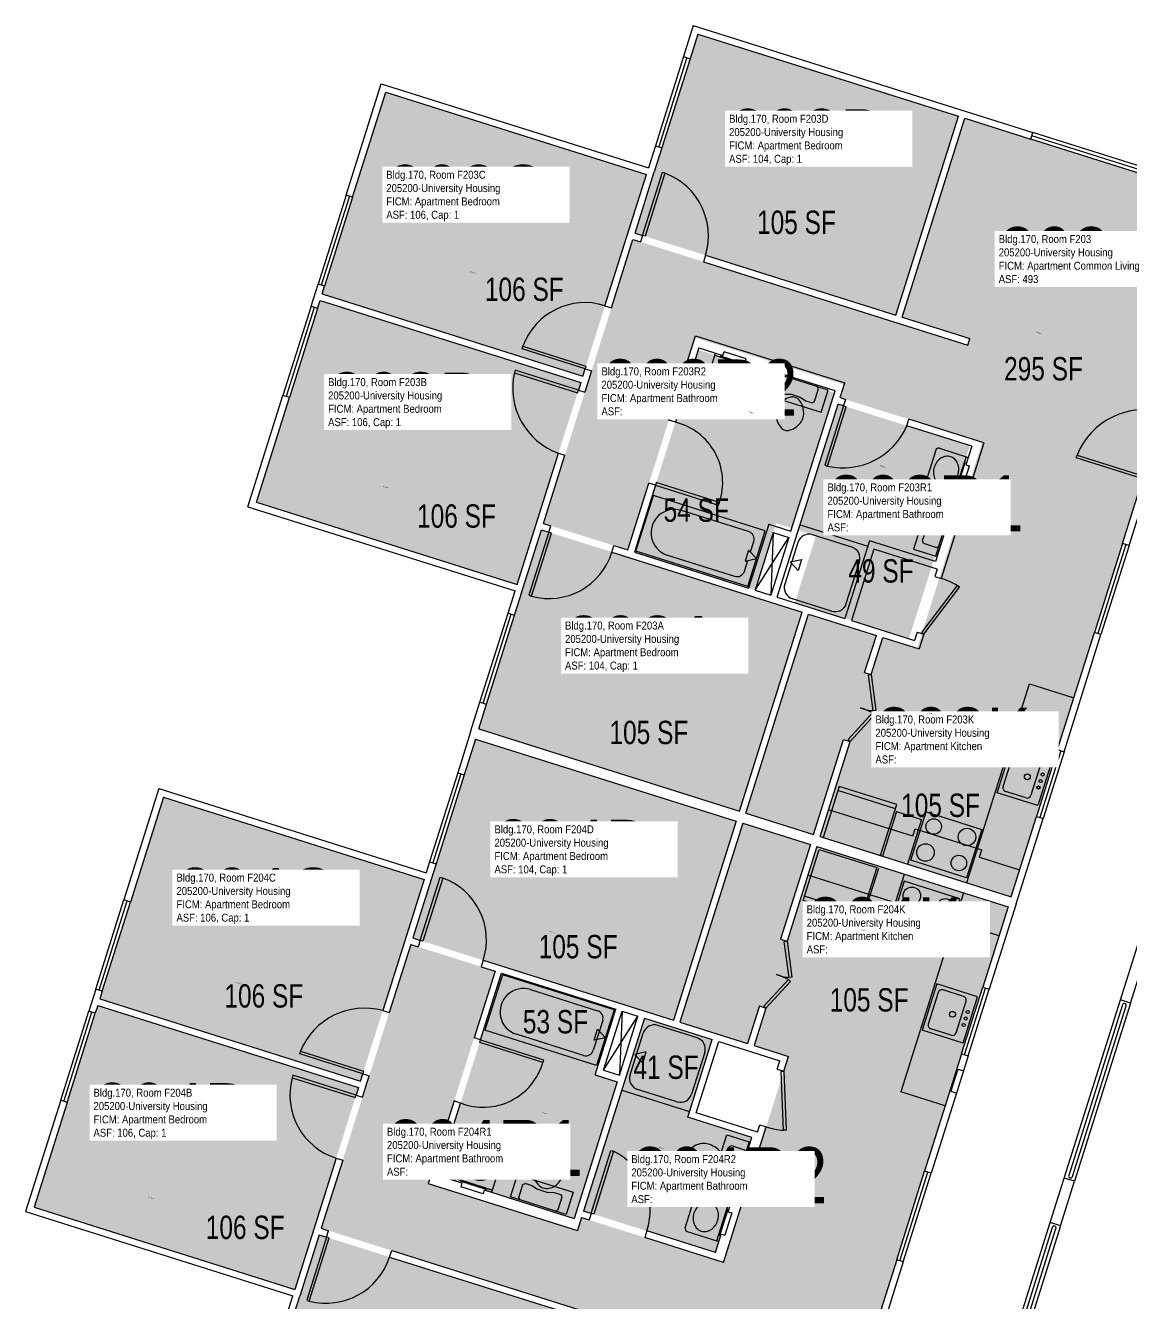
# Model space of a CAD drawing. Header units: inches. Extents: x -56 to 1185, y -144 to 3121.
# Drawn here: x -10 to 558, y 2076 to 2732 of the extents above; entities that cross this region are included whole.
import ezdxf
from ezdxf.enums import TextEntityAlignment as Align

# ---------------------------------------------------------------- set-up
doc = ezdxf.new("R2010")
doc.units = ezdxf.units.IN
doc.header["$LTSCALE"] = 10
doc.header["$MEASUREMENT"] = 0
for name, color, linetype in [('A-DOOR', 2, 'CONTINUOUS'), ('A-FLOR', 3, 'CONTINUOUS'), ('A-GLAZ', 1, 'CONTINUOUS'), ('A-IDEN-RNUM', 7, 'CONTINUOUS'), ('A-IDEN-SNUM', 4, 'CONTINUOUS'), ('A-IDEN-VNUM', 4, 'CONTINUOUS'), ('A-WALL', 5, 'CONTINUOUS'), ('AREA-TEXT', 3, 'CONTINUOUS'), ('P-SANR-FIXT', 2, 'CONTINUOUS'), ('Rooms-Category-Color', 7, 'CONTINUOUS'), ('Rooms-College-Color', 7, 'CONTINUOUS'), ('Rooms-Department-Color', 7, 'CONTINUOUS'), ('Rooms-Division-Color', 7, 'CONTINUOUS'), ('Rooms-Information', 7, 'CONTINUOUS')]:
    doc.layers.add(name, color=color, linetype=linetype)
doc.styles.add('CP_AREA', font='arial.ttf', dxfattribs={"height": 15})
doc.styles.add('CP_ROOMSNUMBER', font='arial.ttf', dxfattribs={"height": 1})
doc.styles.add('CP_ROOMVNUMBER', font='arial.ttf', dxfattribs={"width": 0.85, "height": 0.075})

msp = doc.modelspace()

# ---------------------------------------------------------------- hatches: boundary and pattern name
at = {"layer": 'Rooms-Category-Color', "true_color": 0x728ef3}
for points in [[(436.91, 2583.56), (469.16, 2685.84), (335.16, 2728.09), (302.92, 2625.8)], [(308.75, 2655.94), (276.05, 2552.23), (142.05, 2594.47), (174.75, 2698.19)], [(255.86, 2476.53), (301.86, 2622.45), (474.01, 2568.19), (475.06, 2571.52), (440.25, 2582.5), (472.5, 2684.79), (608.88, 2641.79), (528.53, 2386.91), (447.94, 2412.31), (481.31, 2518.17), (408.35, 2541.18), (410.45, 2547.85), (333.68, 2572.06), (299.25, 2462.85)], [(275, 2548.89), (242.3, 2445.17), (108.3, 2487.41), (141, 2591.13)], [(302.59, 2461.8), (335.37, 2565.76), (405.46, 2543.66), (383.52, 2474.04), (375.41, 2476.59), (364.58, 2442.26)], [(386.85, 2472.98), (407.3, 2537.84), (475.01, 2516.49), (443.74, 2417.3), (385.09, 2435.79), (395.91, 2470.13)], [(254.81, 2473.21), (222.56, 2370.92), (356.56, 2328.67), (388.81, 2430.96)], [(359.9, 2327.61), (392.15, 2429.9), (426.95, 2418.93), (420.94, 2399.86), (424.27, 2398.81), (430.29, 2417.87), (528.53, 2386.91), (496.28, 2284.62), (398.05, 2315.59), (413.46, 2364.47), (410.11, 2365.52), (394.71, 2316.64), (359.9, 2327.61)], [(188.67, 2263.38), (220.92, 2365.67), (354.91, 2323.42), (322.67, 2221.14)], [(161.8, 2189.81), (194.5, 2293.52), (60.5, 2335.77), (27.8, 2232.05)], [(358.25, 2322.38), (326, 2220.09), (360.81, 2209.11), (366.82, 2228.19), (370.16, 2227.14), (364.15, 2208.06), (462.38, 2177.09), (494.63, 2279.38), (396.4, 2310.35), (380.99, 2261.47), (377.65, 2262.52), (393.06, 2311.4), (358.25, 2322.37)], [(187.61, 2260.05), (141.6, 2114.13), (313.75, 2059.86), (312.69, 2056.52), (277.88, 2067.49), (245.64, 1965.21), (382.01, 1922.21), (462.38, 2177.09), (381.78, 2202.5), (348.41, 2096.64), (275.45, 2119.64), (273.35, 2112.96), (196.57, 2137.16), (231, 2246.37)], [(234.34, 2245.32), (201.57, 2141.36), (271.66, 2119.26), (293.8, 2189.47), (282.36, 2193.08), (293, 2226.82)], [(128.05, 2082.75), (160.75, 2186.47), (26.75, 2228.71), (-5.95, 2125)], [(307.78, 2222.16), (276.5, 2122.98), (344.21, 2101.63), (362.9, 2160.87), (330, 2171.25), (342.59, 2211.19)], [(274.56, 2068.54), (242.31, 1966.25), (108.31, 2008.5), (140.56, 2110.79)]]:
    msp.add_hatch(color=171, dxfattribs=at).paths.add_polyline_path(points)
at = {"layer": 'Rooms-College-Color', "true_color": 0xadadad}
for points in [[(436.91, 2583.56), (469.16, 2685.84), (335.16, 2728.09), (302.92, 2625.8)], [(308.75, 2655.94), (276.05, 2552.23), (142.05, 2594.47), (174.75, 2698.19)], [(255.86, 2476.53), (301.86, 2622.45), (474.01, 2568.19), (475.06, 2571.52), (440.25, 2582.5), (472.5, 2684.79), (608.88, 2641.79), (528.53, 2386.91), (447.94, 2412.31), (481.31, 2518.17), (408.35, 2541.18), (410.45, 2547.85), (333.68, 2572.06), (299.25, 2462.85)], [(275, 2548.89), (242.3, 2445.17), (108.3, 2487.41), (141, 2591.13)], [(302.59, 2461.8), (335.37, 2565.76), (405.46, 2543.66), (383.52, 2474.04), (375.41, 2476.59), (364.58, 2442.26)], [(386.85, 2472.98), (407.3, 2537.84), (475.01, 2516.49), (443.74, 2417.3), (385.09, 2435.79), (395.91, 2470.13)], [(254.81, 2473.21), (222.56, 2370.92), (356.56, 2328.67), (388.81, 2430.96)], [(359.9, 2327.61), (392.15, 2429.9), (426.95, 2418.93), (420.94, 2399.86), (424.27, 2398.81), (430.29, 2417.87), (528.53, 2386.91), (496.28, 2284.62), (398.05, 2315.59), (413.46, 2364.47), (410.11, 2365.52), (394.71, 2316.64), (359.9, 2327.61)], [(188.67, 2263.38), (220.92, 2365.67), (354.91, 2323.42), (322.67, 2221.14)], [(161.8, 2189.81), (194.5, 2293.52), (60.5, 2335.77), (27.8, 2232.05)], [(358.25, 2322.38), (326, 2220.09), (360.81, 2209.11), (366.82, 2228.19), (370.16, 2227.14), (364.15, 2208.06), (462.38, 2177.09), (494.63, 2279.38), (396.4, 2310.35), (380.99, 2261.47), (377.65, 2262.52), (393.06, 2311.4), (358.25, 2322.37)], [(187.61, 2260.05), (141.6, 2114.13), (313.75, 2059.86), (312.69, 2056.52), (277.88, 2067.49), (245.64, 1965.21), (382.01, 1922.21), (462.38, 2177.09), (381.78, 2202.5), (348.41, 2096.64), (275.45, 2119.64), (273.35, 2112.96), (196.57, 2137.16), (231, 2246.37)], [(234.34, 2245.32), (201.57, 2141.36), (271.66, 2119.26), (293.8, 2189.47), (282.36, 2193.08), (293, 2226.82)], [(128.05, 2082.75), (160.75, 2186.47), (26.75, 2228.71), (-5.95, 2125)], [(307.78, 2222.16), (276.5, 2122.98), (344.21, 2101.63), (362.9, 2160.87), (330, 2171.25), (342.59, 2211.19)], [(274.56, 2068.54), (242.31, 1966.25), (108.31, 2008.5), (140.56, 2110.79)]]:
    msp.add_hatch(color=253, dxfattribs=at).paths.add_polyline_path(points)
at = {"layer": 'Rooms-Department-Color', "true_color": 0x604aed}
for points in [[(436.91, 2583.56), (469.16, 2685.84), (335.16, 2728.09), (302.92, 2625.8)], [(308.75, 2655.94), (276.05, 2552.23), (142.05, 2594.47), (174.75, 2698.19)], [(255.86, 2476.53), (301.86, 2622.45), (474.01, 2568.19), (475.06, 2571.52), (440.25, 2582.5), (472.5, 2684.79), (608.88, 2641.79), (528.53, 2386.91), (447.94, 2412.31), (481.31, 2518.17), (408.35, 2541.18), (410.45, 2547.85), (333.68, 2572.06), (299.25, 2462.85)], [(275, 2548.89), (242.3, 2445.17), (108.3, 2487.41), (141, 2591.13)], [(302.59, 2461.8), (335.37, 2565.76), (405.46, 2543.66), (383.52, 2474.04), (375.41, 2476.59), (364.58, 2442.26)], [(386.85, 2472.98), (407.3, 2537.84), (475.01, 2516.49), (443.74, 2417.3), (385.09, 2435.79), (395.91, 2470.13)], [(254.81, 2473.21), (222.56, 2370.92), (356.56, 2328.67), (388.81, 2430.96)], [(359.9, 2327.61), (392.15, 2429.9), (426.95, 2418.93), (420.94, 2399.86), (424.27, 2398.81), (430.29, 2417.87), (528.53, 2386.91), (496.28, 2284.62), (398.05, 2315.59), (413.46, 2364.47), (410.11, 2365.52), (394.71, 2316.64), (359.9, 2327.61)], [(188.67, 2263.38), (220.92, 2365.67), (354.91, 2323.42), (322.67, 2221.14)], [(161.8, 2189.81), (194.5, 2293.52), (60.5, 2335.77), (27.8, 2232.05)], [(358.25, 2322.38), (326, 2220.09), (360.81, 2209.11), (366.82, 2228.19), (370.16, 2227.14), (364.15, 2208.06), (462.38, 2177.09), (494.63, 2279.38), (396.4, 2310.35), (380.99, 2261.47), (377.65, 2262.52), (393.06, 2311.4), (358.25, 2322.37)], [(187.61, 2260.05), (141.6, 2114.13), (313.75, 2059.86), (312.69, 2056.52), (277.88, 2067.49), (245.64, 1965.21), (382.01, 1922.21), (462.38, 2177.09), (381.78, 2202.5), (348.41, 2096.64), (275.45, 2119.64), (273.35, 2112.96), (196.57, 2137.16), (231, 2246.37)], [(234.34, 2245.32), (201.57, 2141.36), (271.66, 2119.26), (293.8, 2189.47), (282.36, 2193.08), (293, 2226.82)], [(128.05, 2082.75), (160.75, 2186.47), (26.75, 2228.71), (-5.95, 2125)], [(307.78, 2222.16), (276.5, 2122.98), (344.21, 2101.63), (362.9, 2160.87), (330, 2171.25), (342.59, 2211.19)], [(274.56, 2068.54), (242.31, 1966.25), (108.31, 2008.5), (140.56, 2110.79)]]:
    msp.add_hatch(color=173, dxfattribs=at).paths.add_polyline_path(points)
at = {"layer": 'Rooms-Division-Color', "true_color": 0x604aed}
for points in [[(436.91, 2583.56), (469.16, 2685.84), (335.16, 2728.09), (302.92, 2625.8)], [(308.75, 2655.94), (276.05, 2552.23), (142.05, 2594.47), (174.75, 2698.19)], [(255.86, 2476.53), (301.86, 2622.45), (474.01, 2568.19), (475.06, 2571.52), (440.25, 2582.5), (472.5, 2684.79), (608.88, 2641.79), (528.53, 2386.91), (447.94, 2412.31), (481.31, 2518.17), (408.35, 2541.18), (410.45, 2547.85), (333.68, 2572.06), (299.25, 2462.85)], [(275, 2548.89), (242.3, 2445.17), (108.3, 2487.41), (141, 2591.13)], [(302.59, 2461.8), (335.37, 2565.76), (405.46, 2543.66), (383.52, 2474.04), (375.41, 2476.59), (364.58, 2442.26)], [(386.85, 2472.98), (407.3, 2537.84), (475.01, 2516.49), (443.74, 2417.3), (385.09, 2435.79), (395.91, 2470.13)], [(254.81, 2473.21), (222.56, 2370.92), (356.56, 2328.67), (388.81, 2430.96)], [(359.9, 2327.61), (392.15, 2429.9), (426.95, 2418.93), (420.94, 2399.86), (424.27, 2398.81), (430.29, 2417.87), (528.53, 2386.91), (496.28, 2284.62), (398.05, 2315.59), (413.46, 2364.47), (410.11, 2365.52), (394.71, 2316.64), (359.9, 2327.61)], [(188.67, 2263.38), (220.92, 2365.67), (354.91, 2323.42), (322.67, 2221.14)], [(161.8, 2189.81), (194.5, 2293.52), (60.5, 2335.77), (27.8, 2232.05)], [(358.25, 2322.38), (326, 2220.09), (360.81, 2209.11), (366.82, 2228.19), (370.16, 2227.14), (364.15, 2208.06), (462.38, 2177.09), (494.63, 2279.38), (396.4, 2310.35), (380.99, 2261.47), (377.65, 2262.52), (393.06, 2311.4), (358.25, 2322.37)], [(187.61, 2260.05), (141.6, 2114.13), (313.75, 2059.86), (312.69, 2056.52), (277.88, 2067.49), (245.64, 1965.21), (382.01, 1922.21), (462.38, 2177.09), (381.78, 2202.5), (348.41, 2096.64), (275.45, 2119.64), (273.35, 2112.96), (196.57, 2137.16), (231, 2246.37)], [(234.34, 2245.32), (201.57, 2141.36), (271.66, 2119.26), (293.8, 2189.47), (282.36, 2193.08), (293, 2226.82)], [(128.05, 2082.75), (160.75, 2186.47), (26.75, 2228.71), (-5.95, 2125)], [(307.78, 2222.16), (276.5, 2122.98), (344.21, 2101.63), (362.9, 2160.87), (330, 2171.25), (342.59, 2211.19)], [(274.56, 2068.54), (242.31, 1966.25), (108.31, 2008.5), (140.56, 2110.79)]]:
    msp.add_hatch(color=173, dxfattribs=at).paths.add_polyline_path(points)

# ---------------------------------------------------------------- linework, layer by layer
at = {"layer": 'A-DOOR'}
for p, q in [((306.72, 2624.6), (316.95, 2657.02)), ((318.3, 2656.6), (308.08, 2624.17)), ((316.95, 2657.02), (318.3, 2656.6)), ((308.08, 2624.17), (306.72, 2624.6)), ((244.82, 2566.26), (245.25, 2567.61)), ((277.25, 2556.04), (244.82, 2566.26)), ((245.25, 2567.61), (277.67, 2557.39)), ((277.67, 2557.39), (277.25, 2556.04)), ((241.36, 2555.29), (240.94, 2553.94)), ((240.94, 2553.94), (273.36, 2543.72)), ((273.79, 2545.07), (241.36, 2555.29)), ((273.36, 2543.72), (273.79, 2545.07)), ((410.15, 2536.94), (400.53, 2506.42)), ((401.88, 2506), (411.51, 2536.52)), ((411.51, 2536.52), (410.15, 2536.94)), ((529.67, 2510.27), (530.09, 2511.63)), ((564, 2499.45), (529.67, 2510.27)), ((530.09, 2511.63), (564.43, 2500.8)), ((400.53, 2506.42), (401.88, 2506)), ((313.84, 2497.49), (313.41, 2496.14)), ((346.26, 2487.27), (313.84, 2497.49)), ((313.41, 2496.14), (345.84, 2485.92)), ((345.84, 2485.92), (346.26, 2487.27)), ((258.62, 2472), (248.39, 2439.58)), ((249.74, 2439.15), (259.97, 2471.58)), ((259.97, 2471.58), (258.62, 2472)), ((468.55, 2444.57), (450.17, 2420.5)), ((469.68, 2443.71), (468.55, 2444.57)), ((248.39, 2439.58), (249.74, 2439.15)), ((451.29, 2419.65), (469.68, 2443.71)), ((450.17, 2420.5), (451.29, 2419.65)), ((422.87, 2398.62), (424.27, 2398.81)), ((425.32, 2380.18), (422.87, 2398.62)), ((424.27, 2398.81), (426.72, 2380.37)), ((424.99, 2379.13), (412.41, 2365.43)), ((426.03, 2378.17), (424.99, 2379.13)), ((426.72, 2380.37), (425.32, 2380.18)), ((413.45, 2364.47), (426.03, 2378.17)), ((412.41, 2365.43), (413.45, 2364.47)), ((192.47, 2262.18), (202.69, 2294.61)), ((204.04, 2294.18), (193.82, 2261.76)), ((202.69, 2294.61), (204.04, 2294.18)), ((193.82, 2261.76), (192.47, 2262.18)), ((379.65, 2261.52), (381.05, 2261.71)), ((382.1, 2243.08), (379.65, 2261.52)), ((381.05, 2261.71), (383.5, 2243.27)), ((381.77, 2242.03), (369.19, 2228.33)), ((370.23, 2227.37), (382.81, 2241.07)), ((382.81, 2241.07), (381.77, 2242.03)), ((383.5, 2243.27), (382.1, 2243.08)), ((369.19, 2228.33), (370.23, 2227.37)), ((223.08, 2209.63), (223.51, 2210.98)), ((255.51, 2199.41), (223.08, 2209.63)), ((223.51, 2210.98), (255.93, 2200.76)), ((130.56, 2203.85), (130.99, 2205.2)), ((162.99, 2193.62), (130.56, 2203.85)), ((130.99, 2205.2), (163.41, 2194.97)), ((163.41, 2194.97), (162.99, 2193.62)), ((255.93, 2200.76), (255.51, 2199.41)), ((377.96, 2194.81), (379.38, 2194.87)), ((379.22, 2164.55), (377.96, 2194.81)), ((379.38, 2194.87), (380.64, 2164.61)), ((127.1, 2192.88), (126.68, 2191.53)), ((126.68, 2191.53), (159.1, 2181.3)), ((159.53, 2182.66), (127.1, 2192.88)), ((159.1, 2181.3), (159.53, 2182.66)), ((380.64, 2164.61), (379.22, 2164.55)), ((280.31, 2121.77), (290.54, 2154.2)), ((291.89, 2153.77), (281.66, 2121.35)), ((290.54, 2154.2), (291.89, 2153.77)), ((281.66, 2121.35), (280.31, 2121.77)), ((144.36, 2109.59), (134.14, 2077.16)), ((135.49, 2076.73), (145.71, 2109.16)), ((145.71, 2109.16), (144.36, 2109.59)), ((134.14, 2077.16), (135.49, 2076.73))]:
    msp.add_line(p, q, dxfattribs=at)
for centre, radius, start, end in [((306.26, 2624.39), 34.38, 343.06013, 69.50542), ((277.21, 2556.07), 33.98, 72.41896, 160.14659), ((275.47, 2546.02), 35.43, 167.07398, 250.36707), ((564.94, 2497.51), 37.6, 74.75396, 157.94971), ((316.09, 2497.59), 31.88, 341.11857, 76.32249), ((409.87, 2540.64), 35.55, 257.01889, 336.94942), ((258.76, 2471.69), 33.77, 254.50664, 342.93442), ((445.44, 2404.15), 46.56, 60.23193, 71.36501), ((427.69, 2405.77), 25.7, 249.90132, 264.70654), ((412.25, 2356.8), 25.7, 60.29676, 75.10199), ((192.77, 2262.35), 33.77, 342.06889, 70.49667), ((369.03, 2219.7), 25.7, 60.29676, 75.10199), ((384.47, 2268.68), 25.7, 249.90132, 264.70654), ((163.82, 2191.88), 35.43, 74.63623, 157.92932), ((224.88, 2208.26), 31.88, 248.68082, 343.88474), ((159.48, 2182.65), 33.98, 164.85672, 252.58434), ((383.47, 2210.92), 46.56, 253.6383, 264.77137), ((276.81, 2123.46), 33.85, 341.55692, 63.553), ((144.1, 2110.02), 34.38, 255.49788, 341.94317)]:
    msp.add_arc(centre, radius, start, end, dxfattribs=at)
at = {"layer": 'A-FLOR'}
for p, q in [((373.9, 2471.83), (372.68, 2439.71)), ((364.58, 2442.26), (382.01, 2469.28)), ((553.47, 2229.08), (525.81, 2141.34)), ((527.71, 2140.73), (555.38, 2228.48)), ((286.74, 2195.37), (304.43, 2223.21)), ((296.33, 2225.78), (294.85, 2192.81)), ((517.39, 2114.63), (489.72, 2026.89)), ((491.63, 2026.29), (519.29, 2114.03))]:
    msp.add_line(p, q, dxfattribs=at)
for centre, start, end in [((554.42, 2228.78), 342.5016, 162.5016), ((526.76, 2141.03), 162.5016, 342.5016), ((518.34, 2114.33), 342.5016, 162.5016)]:
    msp.add_arc(centre, 1, start, end, dxfattribs=at)
at = {"layer": 'A-GLAZ'}
for p, q in [((327.84, 2716.5), (313.4, 2670.72)), ((329.5, 2715.98), (315.07, 2670.2)), ((331.17, 2715.45), (316.74, 2669.67)), ((575.02, 2652.47), (506.35, 2674.12)), ((575.55, 2654.14), (506.88, 2675.79)), ((576.07, 2655.81), (507.4, 2677.45)), ((154.42, 2645.35), (139.99, 2599.58)), ((156.09, 2644.83), (141.65, 2599.05)), ((157.76, 2644.3), (143.32, 2598.52)), ((136.38, 2588.13), (121.94, 2542.35)), ((138.05, 2587.6), (123.61, 2541.83)), ((139.71, 2587.08), (125.28, 2541.3)), ((553.51, 2466.19), (539.08, 2420.41)), ((555.18, 2465.66), (540.75, 2419.88)), ((556.85, 2465.14), (542.42, 2419.36)), ((223.2, 2384.61), (237.63, 2430.39)), ((224.87, 2384.08), (239.3, 2429.86)), ((226.54, 2383.55), (240.97, 2429.33)), ((520.1, 2360.21), (509.28, 2325.87)), ((521.77, 2359.68), (510.95, 2325.35)), ((523.44, 2359.15), (512.62, 2324.82)), ((211.77, 2348.37), (197.34, 2302.59)), ((213.44, 2347.84), (199.01, 2302.06)), ((215.11, 2347.31), (200.68, 2301.53)), ((25.73, 2237.16), (40.16, 2282.94)), ((27.4, 2236.63), (41.83, 2282.41)), ((29.07, 2236.11), (43.5, 2281.89)), ((470.79, 2203.79), (481.61, 2238.13)), ((472.28, 2203.33), (483.1, 2237.66)), ((474.13, 2202.74), (484.95, 2237.08)), ((7.69, 2179.94), (22.12, 2225.71)), ((9.36, 2179.41), (23.79, 2225.19)), ((11.02, 2178.88), (25.46, 2224.66)), ((437.41, 2097.93), (451.77, 2143.47)), ((439.08, 2097.4), (453.44, 2142.95)), ((440.75, 2096.88), (455.11, 2142.42))]:
    msp.add_line(p, q, dxfattribs=at)
at = {"layer": 'A-WALL'}
for p, q in [((332.87, 2732.48), (327.84, 2716.5)), ((335.16, 2728.09), (331.17, 2715.45)), ((332.87, 2732.48), (507.4, 2677.45)), ((335.16, 2728.09), (469.16, 2685.84)), ((327.84, 2716.5), (331.17, 2715.45)), ((154.42, 2645.35), (172.46, 2702.58)), ((172.46, 2702.58), (309.79, 2659.28)), ((157.76, 2644.3), (174.74, 2698.19)), ((174.74, 2698.19), (308.74, 2655.94)), ((436.91, 2583.56), (469.16, 2685.84)), ((440.25, 2582.5), (472.49, 2684.79)), ((472.49, 2684.79), (506.35, 2674.12)), ((506.35, 2674.12), (507.4, 2677.45)), ((313.4, 2670.72), (309.79, 2659.28)), ((316.74, 2669.67), (312.83, 2657.27)), ((313.4, 2670.72), (316.74, 2669.67)), ((287.47, 2588.47), (308.74, 2655.94)), ((302.91, 2625.8), (312.83, 2657.27)), ((157.76, 2644.3), (154.42, 2645.35)), ((290.81, 2587.41), (301.86, 2622.46)), ((301.86, 2622.46), (305.67, 2621.26)), ((302.91, 2625.8), (306.72, 2624.6)), ((306.72, 2624.6), (305.67, 2621.26)), ((339.15, 2614.38), (338.1, 2611.04)), ((338.1, 2611.04), (474, 2568.19)), ((339.15, 2614.38), (436.91, 2583.56)), ((136.38, 2588.13), (139.99, 2599.58)), ((143.32, 2598.52), (139.99, 2599.58)), ((142.05, 2594.47), (143.32, 2598.52)), ((139.71, 2587.08), (140.99, 2591.13)), ((140.99, 2591.13), (274.99, 2548.89)), ((142.05, 2594.47), (276.04, 2552.22)), ((139.71, 2587.08), (136.38, 2588.13)), ((287.47, 2588.47), (290.81, 2587.41)), ((440.25, 2582.5), (475.06, 2571.53)), ((320.3, 2529.62), (333.98, 2573.02)), ((333.98, 2573.02), (410.75, 2548.81)), ((474, 2568.19), (475.06, 2571.53)), ((335.66, 2566.72), (323.63, 2528.57)), ((335.66, 2566.72), (348.06, 2562.81)), ((348.06, 2562.81), (348.66, 2564.72)), ((360.11, 2561.11), (348.66, 2564.72)), ((276.04, 2552.22), (277.25, 2556.04)), ((277.25, 2556.04), (280.58, 2554.99)), ((359.5, 2559.2), (360.11, 2561.11)), ((405.76, 2544.62), (359.5, 2559.2)), ((280.58, 2554.99), (277.13, 2544.02)), ((274.99, 2548.89), (273.79, 2545.07)), ((273.79, 2545.07), (277.13, 2544.02)), ((383.06, 2472.61), (405.76, 2544.62)), ((408.35, 2541.18), (410.75, 2548.81)), ((103.9, 2485.13), (121.94, 2542.35)), ((108.29, 2487.41), (125.28, 2541.3)), ((125.28, 2541.3), (121.94, 2542.35)), ((376.02, 2438.66), (407.29, 2537.84)), ((410.15, 2536.94), (407.29, 2537.84)), ((408.35, 2541.18), (411.21, 2540.28)), ((410.15, 2536.94), (411.21, 2540.28)), ((323.63, 2528.57), (320.3, 2529.62)), ((442.58, 2526.72), (443.63, 2530.06)), ((482.26, 2517.88), (443.63, 2530.06)), ((475.96, 2516.2), (442.58, 2526.72)), ((482.26, 2517.88), (460.31, 2448.26)), ((242.29, 2445.17), (263.57, 2512.64)), ((255.85, 2476.54), (266.9, 2511.59)), ((263.57, 2512.64), (266.9, 2511.59)), ((475.96, 2516.2), (472.96, 2506.66)), ((471.25, 2494.61), (474.86, 2506.06)), ((472.96, 2506.66), (474.86, 2506.06)), ((299.25, 2462.86), (310.07, 2497.2)), ((313.41, 2496.14), (310.07, 2497.2)), ((553.51, 2466.19), (564, 2499.45)), ((556.85, 2465.14), (567.34, 2498.4)), ((313.41, 2496.14), (302.59, 2461.81)), ((469.35, 2495.21), (457.28, 2456.95)), ((469.35, 2495.21), (471.25, 2494.61)), ((103.9, 2485.13), (241.24, 2441.83)), ((108.29, 2487.41), (242.29, 2445.17)), ((244.28, 2439.82), (254.8, 2473.2)), ((254.8, 2473.2), (258.62, 2472)), ((255.85, 2476.54), (259.67, 2475.34)), ((258.62, 2472), (259.67, 2475.34)), ((371.61, 2476.22), (361.24, 2443.32)), ((373.9, 2471.83), (364.58, 2442.27)), ((371.61, 2476.22), (383.06, 2472.61)), ((373.9, 2471.83), (382.01, 2469.28)), ((291.04, 2461.78), (292.1, 2465.12)), ((292.1, 2465.12), (299.25, 2462.86)), ((382.01, 2469.28), (372.68, 2439.71)), ((423.42, 2467.62), (410.83, 2427.68)), ((457.28, 2456.95), (423.42, 2467.62)), ((556.85, 2465.14), (553.51, 2466.19)), ((291.04, 2461.78), (388.8, 2430.96)), ((302.59, 2461.81), (361.24, 2443.32)), ((425.71, 2463.23), (414.17, 2426.63)), ((458.14, 2453.01), (425.71, 2463.23)), ((458.14, 2453.01), (456.97, 2449.31)), ((456.97, 2449.31), (460.31, 2448.26)), ((237.63, 2430.39), (241.24, 2441.83)), ((240.97, 2429.33), (244.88, 2441.73)), ((364.58, 2442.27), (372.68, 2439.71)), ((376.02, 2438.66), (410.83, 2427.68)), ((356.55, 2328.67), (388.8, 2430.96)), ((237.63, 2430.39), (240.97, 2429.33)), ((359.89, 2327.62), (392.14, 2429.91)), ((392.14, 2429.91), (426.95, 2418.93)), ((414.17, 2426.63), (446.6, 2416.41)), ((420.94, 2399.86), (426.95, 2418.93)), ((424.27, 2398.81), (430.29, 2417.88)), ((430.29, 2417.88), (448.88, 2412.02)), ((447.95, 2420.7), (446.6, 2416.41)), ((447.95, 2420.7), (451.29, 2419.65)), ((451.29, 2419.65), (448.88, 2412.02)), ((523.44, 2359.15), (542.42, 2419.36)), ((528.52, 2386.91), (539.08, 2420.41)), ((542.42, 2419.36), (539.08, 2420.41)), ((420.94, 2399.86), (424.27, 2398.81)), ((520.1, 2360.21), (528.52, 2386.91)), ((526.61, 2387.51), (528.52, 2386.91)), ((218.39, 2369.35), (223.2, 2384.61)), ((222.55, 2370.92), (226.54, 2383.55)), ((223.2, 2384.61), (226.54, 2383.55)), ((218.39, 2369.35), (211.77, 2348.37)), ((220.9, 2365.67), (215.11, 2347.31)), ((220.9, 2365.67), (354.9, 2323.43)), ((222.55, 2370.92), (356.55, 2328.67)), ((394.7, 2316.65), (410.11, 2365.52)), ((410.11, 2365.52), (413.45, 2364.47)), ((398.04, 2315.59), (413.45, 2364.47)), ((520.1, 2360.21), (523.44, 2359.15)), ((211.77, 2348.37), (215.11, 2347.31)), ((58.2, 2340.16), (40.16, 2282.94)), ((58.2, 2340.16), (195.54, 2296.86)), ((60.49, 2335.77), (43.5, 2281.89)), ((60.49, 2335.77), (194.48, 2293.53)), ((359.89, 2327.62), (394.7, 2316.65)), ((496.27, 2284.62), (509.28, 2325.87)), ((509.28, 2325.87), (512.62, 2324.82)), ((354.9, 2323.43), (322.65, 2221.14)), ((358.24, 2322.37), (325.99, 2220.09)), ((358.24, 2322.37), (393.05, 2311.4)), ((498.78, 2280.95), (512.62, 2324.82)), ((398.04, 2315.59), (496.27, 2284.62)), ((393.05, 2311.4), (377.71, 2262.76)), ((396.39, 2310.35), (381.05, 2261.71)), ((396.39, 2310.35), (494.62, 2279.38)), ((197.34, 2302.59), (195.54, 2296.86)), ((197.34, 2302.59), (200.68, 2301.53)), ((200.68, 2301.53), (199.18, 2296.77)), ((194.48, 2293.53), (173.21, 2226.05)), ((199.18, 2296.77), (188.65, 2263.39)), ((43.5, 2281.89), (40.16, 2282.94)), ((498.78, 2280.95), (484.95, 2237.08)), ((494.62, 2279.38), (481.61, 2238.13)), ((187.6, 2260.05), (176.55, 2225)), ((187.6, 2260.05), (191.41, 2258.84)), ((188.65, 2263.39), (192.47, 2262.18)), ((192.47, 2262.18), (191.41, 2258.84)), ((377.71, 2262.76), (381.05, 2261.71)), ((552.41, 2231.54), (561.5, 2260.39)), ((557.65, 2229.88), (566.75, 2258.73)), ((224.89, 2251.96), (223.84, 2248.62)), ((223.84, 2248.62), (230.99, 2246.37)), ((224.89, 2251.96), (322.65, 2221.14)), ((230.99, 2246.37), (220.17, 2212.03)), ((223.51, 2210.98), (234.33, 2245.31)), ((234.33, 2245.31), (292.99, 2226.82)), ((25.73, 2237.16), (22.12, 2225.71)), ((29.07, 2236.11), (25.73, 2237.16)), ((29.07, 2236.11), (27.79, 2232.05)), ((481.61, 2238.13), (484.95, 2237.08)), ((26.74, 2228.72), (25.46, 2224.66)), ((26.74, 2228.72), (160.73, 2186.47)), ((27.79, 2232.05), (161.79, 2189.81)), ((366.89, 2228.43), (360.8, 2209.11)), ((370.23, 2227.37), (364.14, 2208.06)), ((366.89, 2228.43), (370.23, 2227.37)), ((523.54, 2139.98), (552.41, 2231.54)), ((557.65, 2229.88), (528.79, 2138.33)), ((557.65, 2229.88), (552.41, 2231.54)), ((25.46, 2224.66), (22.12, 2225.71)), ((173.21, 2226.05), (176.55, 2225)), ((307.77, 2222.16), (276.5, 2122.97)), ((282.35, 2193.08), (292.99, 2226.82)), ((286.74, 2195.37), (296.32, 2225.77)), ((294.85, 2192.81), (304.43, 2223.21)), ((296.32, 2225.77), (304.43, 2223.21)), ((307.77, 2222.16), (342.58, 2211.19)), ((325.99, 2220.09), (360.8, 2209.11)), ((223.51, 2210.98), (220.17, 2212.03)), ((329.99, 2171.25), (342.58, 2211.19)), ((334.38, 2173.54), (345.92, 2210.13)), ((345.92, 2210.13), (377.39, 2200.21)), ((364.14, 2208.06), (381.78, 2202.5)), ((379.38, 2194.87), (381.78, 2202.5)), ((470.79, 2203.79), (462.37, 2177.09)), ((470.79, 2203.79), (474.13, 2202.74)), ((474.13, 2202.74), (471.72, 2195.11)), ((286.74, 2195.37), (294.85, 2192.81)), ((376.04, 2195.92), (377.39, 2200.21)), ((376.04, 2195.92), (379.38, 2194.87)), ((468.86, 2196.01), (465.25, 2184.57)), ((471.72, 2195.11), (468.11, 2183.67)), ((468.86, 2196.01), (471.72, 2195.11)), ((161.79, 2189.81), (162.99, 2193.62)), ((162.87, 2181.6), (166.33, 2192.57)), ((162.99, 2193.62), (166.33, 2192.57)), ((293.79, 2189.48), (271.66, 2119.26)), ((282.35, 2193.08), (293.79, 2189.48)), ((160.73, 2186.47), (159.53, 2182.66)), ((159.53, 2182.66), (162.87, 2181.6)), ((468.11, 2183.67), (455.11, 2142.42)), ((465.25, 2184.57), (468.11, 2183.67)), ((7.69, 2179.94), (-10.35, 2122.71)), ((11.02, 2178.88), (-5.96, 2125)), ((11.02, 2178.88), (7.69, 2179.94)), ((209.95, 2179.61), (196.57, 2137.16)), ((201.56, 2141.36), (213.28, 2178.55)), ((213.28, 2178.55), (209.95, 2179.61)), ((462.37, 2177.09), (451.77, 2143.47)), ((362.89, 2160.88), (329.99, 2171.25)), ((365.85, 2163.61), (334.38, 2173.54)), ((348.41, 2096.63), (370.36, 2166.26)), ((365.85, 2163.61), (367.02, 2167.31)), ((367.02, 2167.31), (370.36, 2166.26)), ((350.83, 2122.61), (362.89, 2160.88)), ((149.31, 2150.23), (128.03, 2082.75)), ((152.65, 2149.18), (141.6, 2114.13)), ((149.31, 2150.23), (152.65, 2149.18)), ((455.11, 2142.42), (451.77, 2143.47)), ((196.57, 2137.16), (273.34, 2112.96)), ((201.56, 2141.36), (213.96, 2137.45)), ((213.96, 2137.45), (213.36, 2135.54)), ((224.8, 2131.93), (213.36, 2135.54)), ((516.33, 2117.09), (523.54, 2139.98)), ((521.57, 2115.44), (528.79, 2138.33)), ((528.79, 2138.33), (523.54, 2139.98)), ((225.4, 2133.84), (224.8, 2131.93)), ((225.4, 2133.84), (271.66, 2119.26)), ((-10.35, 2122.71), (126.98, 2079.41)), ((-5.96, 2125), (128.03, 2082.75)), ((280.31, 2121.77), (276.5, 2122.97)), ((350.83, 2122.61), (352.74, 2122.01)), ((275.45, 2119.64), (273.34, 2112.96)), ((275.45, 2119.64), (279.26, 2118.43)), ((280.31, 2121.77), (279.26, 2118.43)), ((352.74, 2122.01), (349.13, 2110.56)), ((487.46, 2025.53), (516.33, 2117.09)), ((521.57, 2115.44), (516.33, 2117.09)), ((140.54, 2110.79), (130.62, 2079.32)), ((140.54, 2110.79), (144.36, 2109.59)), ((141.6, 2114.13), (145.41, 2112.92)), ((144.36, 2109.59), (145.41, 2112.92)), ((308.93, 2112.75), (307.87, 2109.41)), ((348.41, 2096.63), (307.87, 2109.41)), ((344.21, 2101.63), (308.93, 2112.75)), ((344.21, 2101.63), (347.22, 2111.16)), ((347.22, 2111.16), (349.13, 2110.56)), ((521.57, 2115.44), (492.71, 2023.88)), ((176.79, 2099.36), (177.84, 2102.7)), ((177.84, 2102.7), (313.74, 2059.85)), ((176.79, 2099.36), (274.54, 2068.54)), ((437.41, 2097.93), (426.89, 2064.55)), ((440.75, 2096.88), (430.23, 2063.5)), ((440.75, 2096.88), (437.41, 2097.93)), ((123.37, 2067.97), (126.98, 2079.41)), ((126.71, 2066.92), (130.62, 2079.32))]:
    msp.add_line(p, q, dxfattribs=at)
at = {"layer": 'P-SANR-FIXT'}
for p, q in [((339.1, 2547.68), (344.24, 2564.01)), ((343.91, 2562.94), (362.98, 2556.93)), ((346.77, 2562.04), (346.92, 2562.52)), ((360.27, 2558.31), (346.92, 2562.52)), ((362.98, 2556.93), (346.77, 2562.04)), ((358.17, 2541.67), (363.32, 2558)), ((360.12, 2557.83), (360.27, 2558.31)), ((373.5, 2554.13), (369.89, 2542.69)), ((402.11, 2545.11), (373.5, 2554.13)), ((377.8, 2551.76), (375.76, 2545.29)), ((379.02, 2552.39), (377.8, 2551.76)), ((396.6, 2546.85), (379.02, 2552.39)), ((340.07, 2545.8), (356.29, 2540.69)), ((369.89, 2542.69), (398.51, 2533.67)), ((375.76, 2545.29), (376.32, 2544.22)), ((376.56, 2544.02), (379.63, 2543.05)), ((379.63, 2543.05), (383.16, 2542.95)), ((383.16, 2542.95), (387.79, 2541.49)), ((395.24, 2539.32), (397.23, 2545.64)), ((397.23, 2545.64), (396.6, 2546.85)), ((398.51, 2533.67), (402.11, 2545.11)), ((387.79, 2541.49), (390.73, 2539.55)), ((390.73, 2539.55), (393.97, 2538.53)), ((393.97, 2538.53), (395.04, 2539.08)), ((457.49, 2514.15), (452.38, 2497.94)), ((459.38, 2515.13), (474.16, 2510.47)), ((473.08, 2510.81), (467.07, 2491.74)), ((467.07, 2491.74), (472.18, 2507.95)), ((468.45, 2494.45), (472.66, 2507.8)), ((472.18, 2507.95), (472.66, 2507.8)), ((303.37, 2462.22), (312.39, 2490.83)), ((369.85, 2472.71), (312.39, 2490.83)), ((455.07, 2491.85), (446.05, 2463.24)), ((453.36, 2496.06), (468.14, 2491.4)), ((466.52, 2488.24), (455.07, 2491.85)), ((467.97, 2494.6), (468.45, 2494.45)), ((456.23, 2485.54), (455.23, 2482.36)), ((457.54, 2486.36), (456.44, 2485.78)), ((457.5, 2459.63), (466.52, 2488.24)), ((464.21, 2484.25), (457.54, 2486.36)), ((464.87, 2483), (464.21, 2484.25)), ((361.3, 2472.32), (326.83, 2483.19)), ((455.13, 2478.73), (453.65, 2474.01)), ((455.23, 2482.36), (455.13, 2478.73)), ((459.15, 2464.88), (464.87, 2483)), ((360.83, 2444.1), (369.85, 2472.71)), ((387.71, 2475.73), (422.52, 2464.76)), ((414.35, 2464.32), (394.16, 2470.69)), ((451.62, 2470.92), (450.57, 2467.58)), ((453.6, 2473.91), (451.62, 2470.92)), ((362.21, 2461.83), (363.93, 2467.28)), ((386.63, 2466.77), (383.53, 2456.94)), ((450.57, 2467.58), (451.22, 2466.33)), ((451.22, 2466.33), (457.9, 2464.22)), ((457.9, 2464.22), (459.15, 2464.88)), ((360.83, 2444.1), (303.37, 2462.22)), ((319.58, 2460.2), (354.06, 2449.33)), ((359.1, 2451.95), (360.81, 2457.4)), ((361.29, 2462.83), (359.48, 2457.11)), ((359.48, 2457.11), (365.34, 2458.41)), ((365.34, 2458.41), (361.29, 2462.83)), ((382.67, 2456.75), (388.52, 2458.05)), ((388.52, 2458.05), (386.72, 2452.32)), ((446.05, 2463.24), (457.5, 2459.63)), ((383.26, 2456.09), (379.86, 2445.31)), ((386.72, 2452.32), (382.67, 2456.75)), ((411.5, 2435.34), (418.27, 2456.79)), ((403.98, 2431.42), (383.78, 2437.78)), ((473.38, 2291.84), (505.63, 2394.13)), ((505.63, 2394.13), (528.52, 2386.91)), ((489, 2338.03), (496.51, 2361.88)), ((517.49, 2355.26), (496.51, 2361.88)), ((510.22, 2355.46), (499.73, 2358.77)), ((492.11, 2341.25), (497.22, 2357.46)), ((511.52, 2352.95), (506.41, 2336.74)), ((517.49, 2355.26), (509.98, 2331.42)), ((407.86, 2341.33), (399.59, 2315.1)), ((436.75, 2329.86), (407.18, 2339.19)), ((437.42, 2332.01), (407.86, 2341.33)), ((509.98, 2331.42), (489, 2338.03)), ((503.9, 2335.43), (493.41, 2338.74)), ((445.64, 2315.7), (402.37, 2329.34)), ((429.15, 2305.78), (437.42, 2332.01)), ((437.32, 2328.37), (430.11, 2305.48)), ((437.32, 2328.37), (450.21, 2324.31)), ((444.67, 2303.42), (452.49, 2328.22)), ((452.49, 2328.22), (481.1, 2319.2)), ((450.21, 2324.31), (442.99, 2301.42)), ((445.64, 2315.7), (446.85, 2319.51)), ((446.85, 2319.51), (481.18, 2308.69)), ((481.1, 2319.2), (473.28, 2294.4)), ((399.59, 2315.1), (429.15, 2305.78)), ((389.37, 2282.68), (397.63, 2308.91)), ((397.63, 2308.91), (427.2, 2299.58)), ((479.98, 2304.87), (481.18, 2308.69)), ((427.2, 2299.58), (418.93, 2273.36)), ((473.28, 2294.4), (444.67, 2303.42)), ((479.98, 2304.87), (500.61, 2298.37)), ((435.02, 2282), (391.75, 2295.65)), ((420.94, 2276.39), (428.15, 2299.28)), ((433.82, 2272.33), (441.34, 2296.18)), ((441.26, 2292.62), (433.45, 2267.82)), ((471.73, 2286.59), (439.48, 2184.31)), ((469.88, 2283.6), (441.26, 2292.62)), ((418.93, 2273.36), (389.37, 2282.68)), ((419.61, 2275.5), (390.04, 2284.82)), ((435.02, 2282), (433.82, 2278.19)), ((462.06, 2258.8), (469.88, 2283.6)), ((420.94, 2276.39), (433.82, 2272.33)), ((433.82, 2278.19), (468.15, 2267.36)), ((433.45, 2267.82), (462.06, 2258.8)), ((469.36, 2271.18), (468.15, 2267.36)), ((469.36, 2271.18), (489.98, 2264.68)), ((234.74, 2244.53), (225.72, 2215.92)), ((292.2, 2226.41), (234.74, 2244.53)), ((249.18, 2236.89), (283.65, 2226.02)), ((458.03, 2239.8), (450.51, 2215.96)), ((458.73, 2235.38), (453.62, 2219.17)), ((479.01, 2233.18), (458.03, 2239.8)), ((471.73, 2233.38), (461.24, 2236.69)), ((467.92, 2214.66), (473.04, 2230.87)), ((471.49, 2209.34), (479.01, 2233.18)), ((286.28, 2220.98), (281.45, 2205.65)), ((292.2, 2226.41), (283.18, 2197.8)), ((283.18, 2197.8), (225.72, 2215.92)), ((281.83, 2210.81), (283.64, 2216.53)), ((283.64, 2216.53), (287.69, 2212.11)), ((300.34, 2193.05), (307.1, 2214.51)), ((334.82, 2212.06), (314.63, 2218.43)), ((471.49, 2209.34), (450.51, 2215.96)), ((465.42, 2213.35), (454.92, 2216.66)), ((276.41, 2203.03), (241.93, 2213.9)), ((287.69, 2212.11), (281.83, 2210.81)), ((308.69, 2204.83), (302.84, 2203.53)), ((302.84, 2203.53), (306.89, 2199.11)), ((306.89, 2199.11), (308.69, 2204.83)), ((338.74, 2204.53), (331.97, 2183.08)), ((296.08, 2185.09), (330.89, 2174.11)), ((324.45, 2179.16), (304.25, 2185.52)), ((462.37, 2177.09), (439.48, 2184.31)), ((341.07, 2133.55), (350.09, 2162.16)), ((350.09, 2162.16), (361.53, 2158.55)), ((215.29, 2154.98), (210.14, 2138.65)), ((217.17, 2155.96), (233.39, 2150.85)), ((350.24, 2152.68), (351.29, 2156.01)), ((351.29, 2156.01), (352.55, 2156.67)), ((361.53, 2158.55), (352.51, 2129.94)), ((352.55, 2156.67), (359.22, 2154.56)), ((234.37, 2148.97), (229.22, 2132.64)), ((348.64, 2144.27), (350.13, 2148.98)), ((350.14, 2149.1), (350.24, 2152.68)), ((359.88, 2153.31), (354.16, 2135.19)), ((359.22, 2154.56), (359.88, 2153.31)), ((346.63, 2141.23), (348.64, 2144.27)), ((210.48, 2139.72), (229.55, 2133.71)), ((213.34, 2138.82), (213.19, 2138.35)), ((226.54, 2134.14), (213.19, 2138.35)), ((229.55, 2133.71), (213.34, 2138.82)), ((238.94, 2130.23), (242.55, 2141.67)), ((242.55, 2141.67), (271.16, 2132.65)), ((243.18, 2129.94), (245.28, 2136.62)), ((245.28, 2136.62), (246.38, 2137.19)), ((246.7, 2137.22), (249.87, 2136.22)), ((249.87, 2136.22), (252.86, 2134.24)), ((345.63, 2138.06), (346.63, 2141.23)), ((346.23, 2136.64), (345.66, 2137.74)), ((352.91, 2134.53), (346.23, 2136.64)), ((354.16, 2135.19), (352.91, 2134.53)), ((226.69, 2134.61), (226.54, 2134.14)), ((267.55, 2121.21), (238.94, 2130.23)), ((243.83, 2128.69), (243.18, 2129.94)), ((261.95, 2122.97), (243.83, 2128.69)), ((252.97, 2134.19), (257.62, 2132.73)), ((257.74, 2132.71), (261.32, 2132.61)), ((261.32, 2132.61), (264.66, 2131.56)), ((265.26, 2130.14), (263.2, 2123.63)), ((264.66, 2131.56), (265.23, 2130.46)), ((271.16, 2132.65), (267.55, 2121.21)), ((328.7, 2114.38), (333.82, 2130.59)), ((335.7, 2131.57), (352.03, 2126.42)), ((352.51, 2129.94), (341.07, 2133.55)), ((263.2, 2123.63), (261.95, 2122.97)), ((344.94, 2107.69), (350.96, 2126.76)), ((350.96, 2126.76), (345.85, 2110.55)), ((350.53, 2123.75), (346.32, 2110.4)), ((350.06, 2123.9), (350.53, 2123.75)), ((329.68, 2112.5), (346.02, 2107.35)), ((345.85, 2110.55), (346.32, 2110.4))]:
    msp.add_line(p, q, dxfattribs=at)
for centre, radius in [((504.56, 2346.23), 1.5), ((512.4, 2347.43), 0.791), ((510.3, 2340.75), 0.791), ((511.35, 2344.09), 0.791), ((456.41, 2320.69), 4), ((473.57, 2315.28), 4.5), ((452.2, 2307.34), 4.5), ((469.36, 2301.93), 4), ((445.18, 2285.09), 4.5), ((462.35, 2279.68), 4), ((440.97, 2271.74), 4), ((458.14, 2266.33), 4.5), ((466.07, 2224.16), 1.5), ((472.86, 2222.01), 0.791), ((473.92, 2225.35), 0.791), ((471.81, 2218.68), 0.791)]:
    msp.add_circle(centre, radius, dxfattribs=at)
for centre, radius, start, end in [((348.63, 2551.91), 5.42, 136.31007, 162.50165), ((349.48, 2551.1), 6.59, 112.60256, 136.31007), ((349.88, 2550.12), 7.65, 91.73101, 112.60256), ((349.92, 2548.77), 9, 72.50165, 91.73101), ((349.92, 2548.77), 9, 53.2723, 72.50165), ((350.73, 2549.85), 7.65, 32.40075, 53.2723), ((348.63, 2551.91), 5.42, 162.50165, 188.69324), ((349.79, 2552.09), 6.59, 188.69324, 212.40075), ((351.63, 2550.42), 6.59, 8.69324, 32.40075), ((352.79, 2550.6), 5.42, 342.50165, 8.69324), ((340.53, 2547.23), 1.5, 162.50165, 252.50165), ((350.68, 2552.66), 7.65, 212.40075, 233.2723), ((351.49, 2553.74), 9, 233.2723, 252.50165), ((351.49, 2553.74), 9, 252.50165, 271.73101), ((351.53, 2552.39), 7.65, 271.73101, 292.60256), ((351.94, 2551.41), 6.59, 292.60256, 316.31007), ((352.79, 2550.6), 5.42, 316.31007, 342.50165), ((376.68, 2544.4), 0.406, 207.50165, 252.50165), ((356.74, 2542.12), 1.5, 252.50165, 342.50165), ((381.89, 2533.53), 6.19, 136.25035, 162.41745), ((385.44, 2531.92), 9.96, 123.02919, 143.66627), ((384.6, 2533.21), 8.42, 99.20284, 123.02919), ((383.8, 2538.15), 3.41, 66.17321, 99.19706), ((384.51, 2537.92), 3.41, 45.80625, 78.83009), ((381.02, 2534.33), 8.42, 21.97411, 45.80046), ((379.6, 2533.76), 9.96, 1.33704, 21.97411), ((394.85, 2539.44), 0.406, 297.50165, 342.50165), ((382.8, 2532.69), 7.33, 158.30002, 183.53999), ((386.41, 2532.49), 10.93, 181.33704, 201.97411), ((382.2, 2532.88), 7.33, 321.46332, 346.70328), ((383.43, 2533.05), 6.19, 342.58586, 8.75296), ((384.08, 2531.55), 8.42, 201.97411, 225.80046), ((380.85, 2527.86), 3.53, 221.57697, 254.03978), ((381.03, 2527.8), 3.53, 250.96353, 283.42633), ((380.5, 2532.68), 8.42, 279.20284, 303.02919), ((379.13, 2534.79), 10.93, 303.02919, 323.66627), ((458.92, 2513.7), 1.5, 72.50165, 162.50165), ((464.21, 2503.59), 7.65, 122.40075, 143.2723), ((463.65, 2504.48), 6.59, 98.69324, 122.40075), ((463.47, 2505.64), 5.42, 72.50165, 98.69324), ((463.47, 2505.64), 5.42, 46.31007, 72.50165), ((465.29, 2502.78), 9, 162.50165, 181.73101), ((465.29, 2502.78), 9, 143.2723, 162.50165), ((462.66, 2504.8), 6.59, 22.60256, 46.31007), ((461.68, 2504.39), 7.65, 1.73101, 22.60256), ((460.33, 2504.35), 9, 342.50165, 1.73101), ((453.81, 2497.49), 1.5, 162.50165, 252.50165), ((463.95, 2502.74), 7.65, 181.73101, 202.60256), ((462.97, 2502.33), 6.59, 202.60256, 226.31007), ((462.16, 2501.49), 5.42, 226.31007, 252.50165), ((461.98, 2502.65), 6.59, 278.69324, 302.40075), ((461.41, 2503.54), 7.65, 302.40075, 323.2723), ((460.33, 2504.35), 9, 323.2723, 342.50165), ((462.16, 2501.49), 5.42, 252.50165, 278.69324), ((323.2, 2471.69), 12.05, 72.50165, 252.50165), ((441.32, 2480.46), 6.3, 135.80046, 162.50165), ((442.45, 2479.35), 7.89, 111.97411, 135.80046), ((442.99, 2478.02), 9.33, 91.33704, 111.97411), ((443.04, 2476.17), 11.18, 72.50165, 91.33704), ((443.04, 2476.17), 11.18, 53.66627, 72.50165), ((444.13, 2477.66), 9.33, 33.02919, 53.66627), ((456.63, 2485.41), 0.418, 117.50165, 162.50165), ((441.32, 2480.46), 6.3, 162.50165, 189.20284), ((442.88, 2480.71), 7.89, 189.20284, 213.02919), ((446.91, 2478.7), 6.3, 315.80046, 342.50165), ((445.34, 2478.44), 7.89, 9.20284, 33.02919), ((446.91, 2478.7), 6.3, 342.50165, 9.20284), ((360.1, 2468.48), 4.02, 342.50165, 72.50165), ((392.35, 2464.96), 6, 72.50165, 162.50165), ((444.86, 2482), 10.24, 213.02919, 233.66627), ((443.85, 2480.63), 8.55, 233.66627, 256.27709), ((445.19, 2482.99), 11.18, 252.50165, 271.33704), ((445.23, 2481.14), 9.33, 271.33704, 291.97411), ((445.77, 2479.8), 7.89, 291.97411, 315.80046), ((453.25, 2474.14), 0.418, 326.55626, 342.50165), ((412.55, 2458.6), 6, 342.50165, 72.50165), ((355.27, 2453.16), 4.02, 252.50165, 342.50165), ((385.59, 2443.51), 6, 162.50165, 252.50165), ((405.78, 2437.14), 6, 252.50165, 342.50165), ((499.12, 2356.86), 2, 72.50165, 162.50165), ((509.62, 2353.55), 2, 342.50165, 72.50165), ((494.01, 2340.65), 2, 162.50165, 252.50165), ((504.5, 2337.34), 2, 252.50165, 342.50165), ((245.55, 2225.39), 12.05, 72.50165, 252.50165), ((460.64, 2234.78), 2, 72.50165, 162.50165), ((471.13, 2231.47), 2, 342.50165, 72.50165), ((282.45, 2222.19), 4.02, 342.50165, 72.50165), ((312.82, 2212.7), 6, 72.50165, 162.50165), ((455.53, 2218.57), 2, 162.50165, 252.50165), ((466.02, 2215.26), 2, 252.50165, 342.50165), ((333.02, 2206.34), 6, 342.50165, 72.50165), ((277.62, 2206.86), 4.02, 252.50165, 342.50165), ((306.06, 2191.25), 6, 162.50165, 252.50165), ((326.25, 2184.88), 6, 252.50165, 342.50165), ((216.72, 2154.53), 1.5, 72.50165, 162.50165), ((336.33, 2150.77), 6.3, 135.80046, 162.50165), ((337.46, 2149.67), 7.89, 111.97411, 135.80046), ((338.35, 2147.48), 10.24, 91.33704, 111.97411), ((338.31, 2149.17), 8.55, 68.72622, 91.33704), ((338.05, 2146.48), 11.18, 53.66627, 72.50165), ((339.14, 2147.97), 9.33, 33.02919, 53.66627), ((220.67, 2146.05), 5.42, 136.31007, 162.50165), ((221.52, 2145.24), 6.59, 112.60256, 136.31007), ((221.93, 2144.26), 7.65, 91.73101, 112.60256), ((221.97, 2142.92), 9, 72.50165, 91.73101), ((221.97, 2142.92), 9, 53.2723, 72.50165), ((222.78, 2144), 7.65, 32.40075, 53.2723), ((232.93, 2149.42), 1.5, 342.50165, 72.50165), ((261.94, 2142.65), 11.18, 143.66627, 162.50165), ((260.45, 2143.75), 9.33, 123.02919, 143.66627), ((259.67, 2144.96), 7.89, 99.20284, 123.02919), ((259.41, 2146.52), 6.3, 72.50165, 99.20284), ((259.41, 2146.52), 6.3, 45.80046, 72.50165), ((258.31, 2145.39), 7.89, 21.97411, 45.80046), ((256.12, 2144.5), 10.24, 1.33704, 21.97411), ((336.33, 2150.77), 6.3, 162.50165, 189.20284), ((337.89, 2151.02), 7.89, 189.20284, 213.02919), ((340.35, 2148.76), 7.89, 9.20284, 33.02919), ((341.92, 2149.01), 6.3, 342.50165, 9.20284), ((349.73, 2149.11), 0.418, 342.50165, 358.44705), ((220.67, 2146.05), 5.42, 162.50165, 188.69324), ((221.83, 2146.23), 6.59, 188.69324, 212.40075), ((222.73, 2146.8), 7.65, 212.40075, 233.2723), ((224.83, 2144.74), 5.42, 316.31007, 342.50165), ((223.67, 2144.56), 6.59, 8.69324, 32.40075), ((224.83, 2144.74), 5.42, 342.50165, 8.69324), ((261.94, 2142.65), 11.18, 162.50165, 181.33704), ((260.09, 2142.61), 9.33, 181.33704, 201.97411), ((257.81, 2144.54), 8.55, 338.72622, 1.33704), ((339.1, 2151.81), 9.33, 213.02919, 233.66627), ((340.2, 2153.3), 11.18, 233.66627, 252.50165), ((340.2, 2153.3), 11.18, 252.50165, 271.33704), ((340.24, 2151.45), 9.33, 271.33704, 291.97411), ((340.78, 2150.11), 7.89, 291.97411, 315.80046), ((341.92, 2149.01), 6.3, 315.80046, 342.50165), ((223.54, 2147.88), 9, 233.2723, 252.50165), ((223.54, 2147.88), 9, 252.50165, 271.73101), ((223.58, 2146.53), 7.65, 271.73101, 292.60256), ((223.98, 2145.55), 6.59, 292.60256, 316.31007), ((246.57, 2136.82), 0.418, 72.50165, 117.50165), ((258.76, 2142.07), 7.89, 201.97411, 225.80046), ((257.65, 2140.93), 6.3, 225.80046, 252.50165), ((257.4, 2142.5), 7.89, 279.20284, 303.02919), ((256.61, 2143.71), 9.33, 303.02919, 323.66627), ((255.12, 2144.8), 11.18, 323.66627, 342.50165), ((346.03, 2137.93), 0.418, 162.50165, 207.50165), ((253.09, 2134.59), 0.418, 236.55626, 252.50165), ((257.65, 2140.93), 6.3, 252.50165, 279.20284), ((257.75, 2133.12), 0.418, 252.50165, 268.44705), ((264.86, 2130.26), 0.418, 342.50165, 27.50165), ((335.25, 2130.14), 1.5, 72.50165, 162.50165), ((341.75, 2119.18), 9, 143.2723, 162.50165), ((340.67, 2119.98), 7.65, 122.40075, 143.2723), ((340.11, 2120.88), 6.59, 98.69324, 122.40075), ((339.93, 2122.04), 5.42, 72.50165, 98.69324), ((339.93, 2122.04), 5.42, 46.31007, 72.50165), ((339.12, 2121.19), 6.59, 22.60256, 46.31007), ((338.14, 2120.78), 7.65, 1.73101, 22.60256), ((341.75, 2119.18), 9, 162.50165, 181.73101), ((340.41, 2119.14), 7.65, 181.73101, 202.60256), ((339.43, 2118.73), 6.59, 202.60256, 226.31007), ((336.79, 2120.74), 9, 323.2723, 342.50165), ((336.79, 2120.74), 9, 342.50165, 1.73101), ((330.14, 2113.93), 1.5, 162.50165, 252.50165), ((338.62, 2117.88), 5.42, 226.31007, 252.50165), ((338.62, 2117.88), 5.42, 252.50165, 278.69324), ((338.44, 2119.04), 6.59, 278.69324, 302.40075), ((337.87, 2119.94), 7.65, 302.40075, 323.2723)]:
    msp.add_arc(centre, radius, start, end, dxfattribs=at)

# ---------------------------------------------------------------- texts
at = {"layer": 'A-IDEN-RNUM', "style": 'CP_ROOMSNUMBER'}
for s, rotation, p in [('0203-D0', 342.46613, (379.66, 2632)), ('0203-C0', 342.43339, (218.11, 2605.76)), ('0203-00', 342.46613, (509.07, 2574.74)), ('0203-R2', 342.84986, (361.25, 2533.82)), ('0203-R1', 342.84986, (428.84, 2506)), ('0203-B0', 342.46613, (173.38, 2495.43)), ('0203-K0', 342.84986, (454.22, 2378.85)), ('0203-A0', 342.43339, (296.47, 2372.6)), ('0204-D0', 342.46613, (259.05, 2266.68)), ('0204-K0', 342.84986, (418.88, 2267.48)), ('0204-C0', 342.43339, (97.51, 2240.44)), ('0204-R1', 342.84986, (255.21, 2173.42)), ('0204-R2', 342.84986, (314.82, 2155.66)), ('0204-B0', 342.46613, (52.77, 2130.11))]:
    msp.add_text(s, height=0.36, rotation=rotation, dxfattribs=at).set_placement(p)
at = {"layer": 'A-IDEN-SNUM', "style": 'CP_ROOMSNUMBER'}
for s, rotation, p in [('1700F203D0', 342.46613, (379.66, 2632)), ('1700F203C0', 342.43339, (218.11, 2605.76)), ('1700F20300', 342.46613, (509.07, 2574.74)), ('1700F203R2', 342.84986, (361.25, 2533.82)), ('1700F203R1', 342.84986, (428.84, 2506)), ('1700F203B0', 342.46613, (173.38, 2495.43)), ('1700F203K0', 342.84986, (454.22, 2378.85)), ('1700F203A0', 342.43339, (296.47, 2372.6)), ('1700F204D0', 342.46613, (259.05, 2266.68)), ('1700F204K0', 342.84986, (418.88, 2267.48)), ('1700F204C0', 342.43339, (97.51, 2240.44)), ('1700F204R1', 342.84986, (255.21, 2173.42)), ('1700F204R2', 342.84986, (314.82, 2155.66)), ('1700F204B0', 342.46613, (52.77, 2130.11))]:
    msp.add_text(s, height=0.36, rotation=rotation, dxfattribs=at).set_placement(p)
at = {"layer": 'A-IDEN-VNUM', "style": 'CP_ROOMVNUMBER', "width": 0.85}
for s, p in [('203D', (351.27, 2660.69)), ('203C', (175.07, 2631.91)), ('203', (489.85, 2600.03)), ('203R2', (285.65, 2532)), ('203B', (145.17, 2525.3)), ('203R1', (401.83, 2472.37)), ('203A', (266.94, 2400.15)), ('203K', (426.48, 2353.05)), ('204D', (230.66, 2295.37)), ('204C', (67.22, 2270.55)), ('204K', (391.14, 2255.42)), ('204B', (24.57, 2159.97)), ('204R1', (175.42, 2141.1)), ('204R2', (301.01, 2127.03))]:
    msp.add_text(s, height=28.8, dxfattribs=at).set_placement(p)
at = {"layer": 'AREA-TEXT', "style": 'CP_AREA', "width": 0.75}
for s, p in [('105 SF', (385.88, 2631.32)), ('106 SF', (246, 2596.88)), ('295 SF', (512.87, 2556.03)), ('106 SF', (211.13, 2480.33)), ('54 SF', (334.35, 2483.34)), ('49 SF', (429.32, 2452.1)), ('105 SF', (310.03, 2369.06)), ('105 SF', (459.96, 2331.6)), ('105 SF', (273.65, 2258.94)), ('106 SF', (112.11, 2233.62)), ('105 SF', (423.24, 2231.59)), ('53 SF', (262.03, 2220.34)), ('41 SF', (318.84, 2196.94)), ('106 SF', (102.53, 2114.62))]:
    msp.add_text(s, height=12, dxfattribs=at).set_placement(p, align=Align.MIDDLE_CENTER)

# ---------------------------------------------------------------- next in the draw order: texts
at = {"layer": 'Rooms-Information', "char_height": 4.1143, "width": 92.16, "attachment_point": 7, "style": 'CP_ROOMVNUMBER', "bg_fill": 3, "box_fill_scale": 1.5, "bg_fill_color": 256, "bg_fill_true_color": 13158600, "bg_fill_transparency": 0}
for s, insert in [('Bldg.170, Room F203D^M^J205200-University Housing^M^JFICM: Apartment Bedroom^M^JASF: 104, Cap: 1', (351.27, 2660.69)), ('Bldg.170, Room F203C^M^J205200-University Housing^M^JFICM: Apartment Bedroom^M^JASF: 106, Cap: 1', (175.07, 2631.91)), ('Bldg.170, Room F203^M^J205200-University Housing^M^JFICM: Apartment Common Living^M^JASF: 493', (489.85, 2600.03)), ('Bldg.170, Room F203R2^M^J205200-University Housing^M^JFICM: Apartment Bathroom^M^JASF: ', (285.65, 2532)), ('Bldg.170, Room F203B^M^J205200-University Housing^M^JFICM: Apartment Bedroom^M^JASF: 106, Cap: 1', (145.17, 2525.3)), ('Bldg.170, Room F203R1^M^J205200-University Housing^M^JFICM: Apartment Bathroom^M^JASF: ', (401.83, 2472.37)), ('Bldg.170, Room F203A^M^J205200-University Housing^M^JFICM: Apartment Bedroom^M^JASF: 104, Cap: 1', (266.94, 2400.15)), ('Bldg.170, Room F203K^M^J205200-University Housing^M^JFICM: Apartment Kitchen^M^JASF: ', (426.48, 2353.05)), ('Bldg.170, Room F204D^M^J205200-University Housing^M^JFICM: Apartment Bedroom^M^JASF: 104, Cap: 1', (230.66, 2295.37)), ('Bldg.170, Room F204C^M^J205200-University Housing^M^JFICM: Apartment Bedroom^M^JASF: 106, Cap: 1', (67.22, 2270.55)), ('Bldg.170, Room F204K^M^J205200-University Housing^M^JFICM: Apartment Kitchen^M^JASF: ', (391.14, 2255.42)), ('Bldg.170, Room F204B^M^J205200-University Housing^M^JFICM: Apartment Bedroom^M^JASF: 106, Cap: 1', (24.57, 2159.97)), ('Bldg.170, Room F204R1^M^J205200-University Housing^M^JFICM: Apartment Bathroom^M^JASF: ', (175.42, 2141.1)), ('Bldg.170, Room F204R2^M^J205200-University Housing^M^JFICM: Apartment Bathroom^M^JASF: ', (301.01, 2127.03))]:
    msp.add_mtext(s, dxfattribs=dict(at, insert=insert))

doc.saveas('drawing.dxf')
